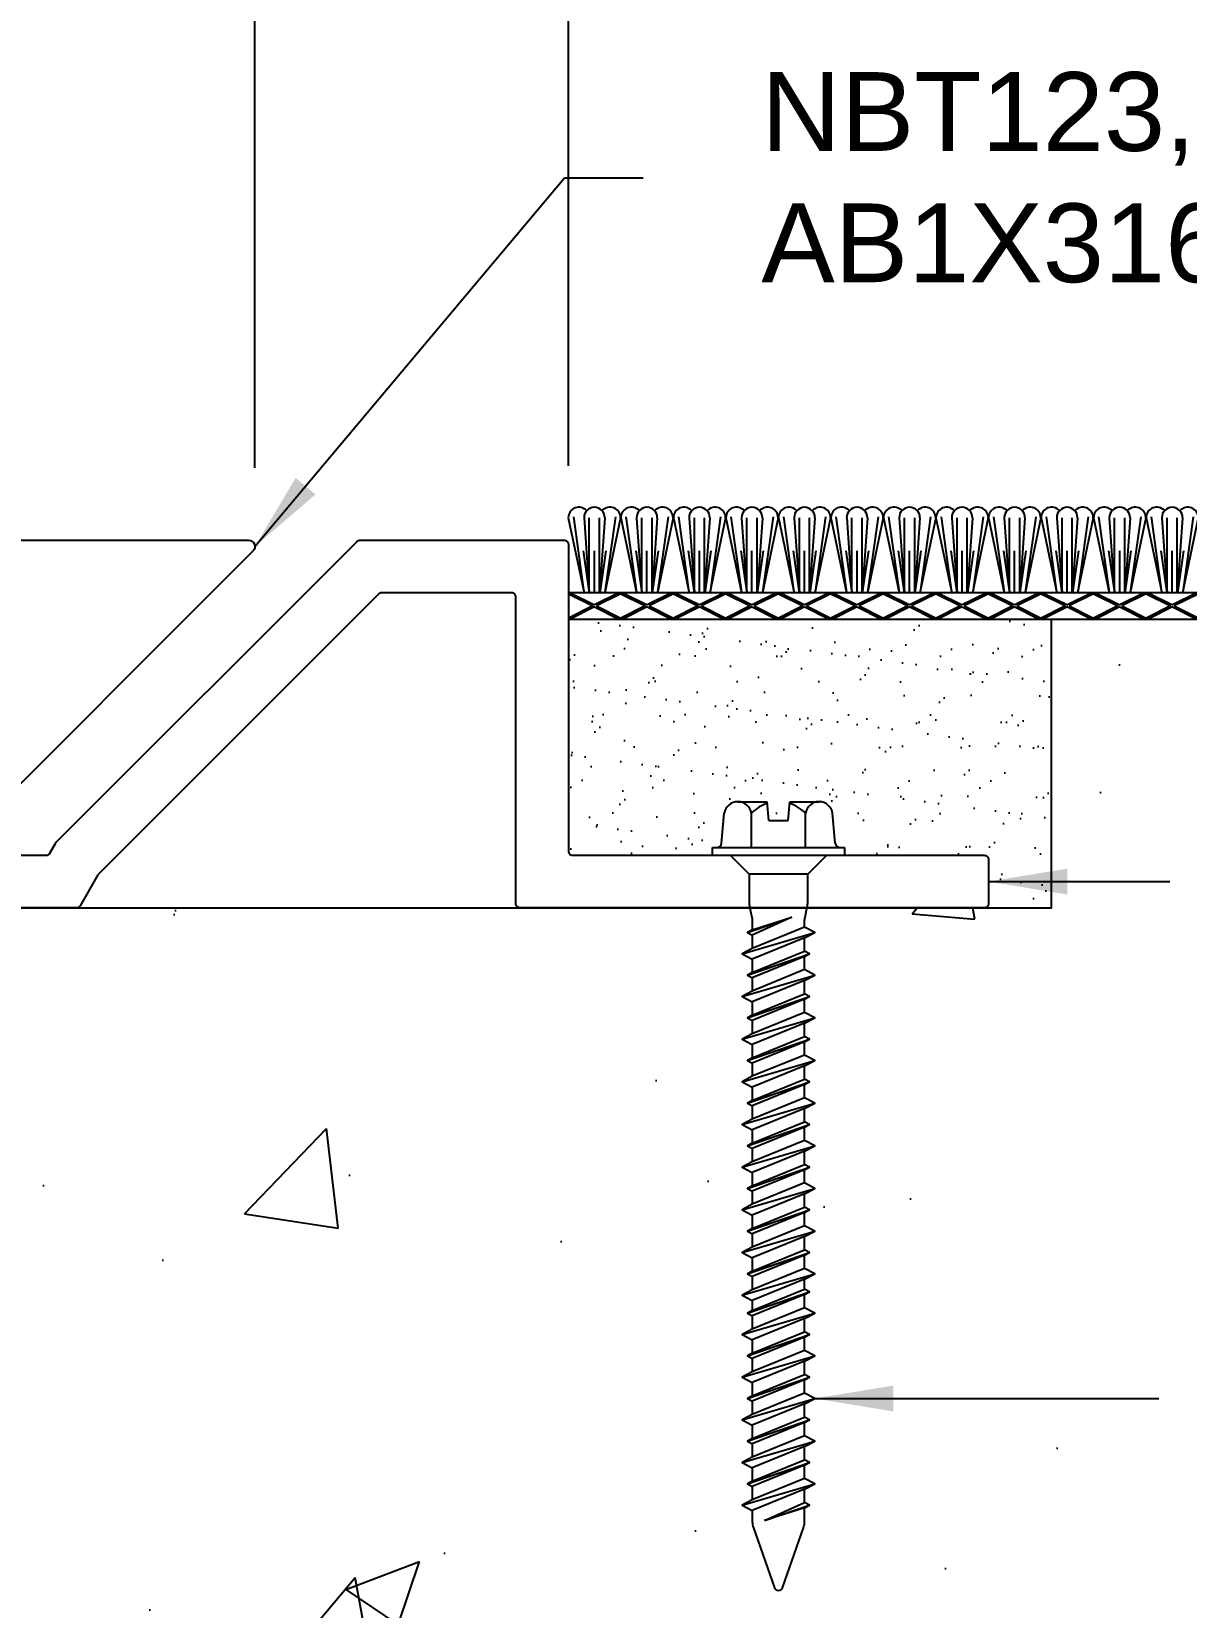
# Model space of a CAD drawing. Header units: inches. Extents: x -1.4 to 50.7, y -1.4 to 10.9.
# Drawn here: x 20.176 to 22.925, y 1.952 to 5.703 of the extents above; entities that cross this region are included whole.
import ezdxf

# ---------------------------------------------------------------- set-up
doc = ezdxf.new("R2010")
doc.units = ezdxf.units.IN
doc.header["$MEASUREMENT"] = 0
for name, color, linetype in [('Anchors', 4, 'Continuous'), ('Conditions', 1, 'Continuous'), ('Dimensions', 3, 'Continuous'), ('Metals', 7, 'Continuous'), ('Text', 2, 'Continuous')]:
    doc.layers.add(name, color=color, linetype=linetype)
doc.styles.add('ARIAL', font='arial.ttf')
doc.dimstyles.new('Arial', dxfattribs={"dimscale": 1.5, "dimtxt": 0.125, "dimasz": 0.125, "dimexe": 0.125, "dimexo": 0.125, "dimgap": 0.125, "dimtad": 0, "dimtih": 1, "dimtoh": 1, "dimdec": 4, "dimzin": 0, "dimdsep": 46, "dimlunit": 4, "dimtxsty": 'ARIAL', "dimcen": 0.125, "dimadec": 0, "dimazin": 0, "dimtfac": 1, "dimtdec": 4, "dimtofl": 0, "dimtmove": 0, "dimatfit": 3, "dimfxl": 0, "dimfrac": 2, "dimtolj": 1, "dimtzin": 0, "dimarcsym": 0})

# ---------------------------------------------------------------- blocks, each defined once
blk = doc.blocks.new('*D14')
at = {"layer": 'Defpoints', "color": 0}
for p in [(21.4536, 8.95), (2.2542, 4.4823), (21.4536, 4.4823)]:
    blk.add_point(p, dxfattribs=at)
at = {"layer": 'Dimensions', "color": 0, "lineweight": -2}
for p, q in [((2.2542, 4.6698), (2.2542, 9.1375)), ((21.4536, 4.6698), (21.4536, 9.1375)), ((2.4417, 8.95), (11.2416, 8.95)), ((21.2661, 8.95), (12.68, 8.95))]:
    blk.add_line(p, q, dxfattribs=at)
at = {"layer": 'Dimensions', "color": 0}
for points in [[(2.4417, 8.9812), (2.4417, 8.9187), (2.2542, 8.95)], [(21.2661, 8.9812), (21.2661, 8.9187), (21.4536, 8.95)]]:
    blk.add_solid(points, dxfattribs=at)
at = {"layer": 'Dimensions', "color": 0, "insert": (11.9608, 8.95), "char_height": 0.1875, "attachment_point": 5, "style": 'ARIAL'}
blk.add_mtext('\\A1;1\'-7 3/16"\\P [488mm]', dxfattribs=at)
blk = doc.blocks.new('TH316134')
for p, q in [((-0.0967, 0.1275), (-0.0272, 0.1275)), ((-0.0232, 0.0825), (-0.0272, 0.1275)), ((0.0233, 0.0825), (0.0272, 0.1275)), ((0.0272, 0.1275), (0.0967, 0.1275)), ((-0.1352, 0.029), (-0.129, 0.1001)), ((-0.0645, 0.0188), (-0.0645, 0.1001)), ((-0.0232, 0.0825), (0.0233, 0.0825)), ((0.0645, 0.0188), (0.0645, 0.1001)), ((0.1352, 0.029), (0.129, 0.1001)), ((-0.1568, 0.0188), (0.1568, 0.0188)), ((-0.1568, 0), (-0.1568, 0.0188)), ((-0.1568, 0), (0.1568, 0)), ((-0.1148, 0), (-0.0697, -0.045)), ((0.1148, 0), (0.0698, -0.045)), ((0.1568, 0.0188), (0.1568, 0)), ((-0.0737, -0.1836), (0.0321, -0.1471)), ((0.0321, -0.1471), (-0.0623, -0.1898)), ((-0.0623, -0.1774), (0.0321, -0.1471)), ((-0.0862, -0.2344), (0.0863, -0.1836)), ((0.0623, -0.1707), (-0.0623, -0.2215)), ((0.0623, -0.1965), (-0.0623, -0.2473)), ((-0.0737, -0.2852), (0.0737, -0.2344)), ((-0.0623, -0.279), (0.0623, -0.2282)), ((0.0623, -0.2405), (-0.0623, -0.2913)), ((-0.0862, -0.3359), (0.0863, -0.2852)), ((0.0623, -0.2722), (-0.0623, -0.323)), ((0.0623, -0.2981), (-0.0623, -0.3489)), ((-0.0737, -0.3867), (0.0737, -0.3359)), ((-0.0623, -0.3806), (0.0623, -0.3298)), ((0.0623, -0.3421), (-0.0623, -0.3929)), ((0.0623, -0.3738), (-0.0623, -0.4246)), ((-0.0862, -0.4375), (0.0863, -0.3867)), ((0.0623, -0.3996), (-0.0623, -0.4504)), ((-0.0737, -0.4883), (0.0737, -0.4375)), ((-0.0623, -0.4821), (0.0623, -0.4313)), ((0.0623, -0.4437), (-0.0623, -0.4944)), ((0.0623, -0.4754), (-0.0623, -0.5261)), ((-0.0862, -0.5391), (0.0863, -0.4883)), ((0.0623, -0.5012), (-0.0623, -0.552)), ((-0.0737, -0.5898), (0.0737, -0.5391)), ((-0.0623, -0.5837), (0.0623, -0.5329)), ((0.0623, -0.5452), (-0.0623, -0.596)), ((-0.0862, -0.6406), (0.0863, -0.5898)), ((0.0623, -0.5769), (-0.0623, -0.6277)), ((0.0623, -0.6028), (-0.0623, -0.6535)), ((-0.0623, -0.6852), (0.0623, -0.6345)), ((-0.0737, -0.6914), (0.0737, -0.6406)), ((0.0623, -0.6468), (-0.0623, -0.6976)), ((-0.0862, -0.7422), (0.0863, -0.6914)), ((0.0623, -0.6785), (-0.0623, -0.7293)), ((0.0623, -0.7043), (-0.0623, -0.7551)), ((-0.0737, -0.793), (0.0737, -0.7422)), ((-0.0623, -0.7868), (0.0623, -0.736)), ((0.0623, -0.7484), (-0.0623, -0.7991)), ((0.0623, -0.78), (-0.0623, -0.8308)), ((-0.0862, -0.8437), (0.0863, -0.793)), ((0.0623, -0.8059), (-0.0623, -0.8567)), ((-0.0737, -0.8945), (0.0737, -0.8437)), ((-0.0623, -0.8884), (0.0623, -0.8376)), ((0.0623, -0.8499), (-0.0623, -0.9007)), ((-0.0862, -0.9453), (0.0863, -0.8945)), ((0.0623, -0.8816), (-0.0623, -0.9324)), ((0.0623, -0.9075), (-0.0623, -0.9582)), ((-0.0737, -0.9961), (0.0737, -0.9453)), ((-0.0623, -0.9899), (0.0623, -0.9391)), ((0.0623, -0.9515), (-0.0623, -1.0023)), ((-0.0862, -1.0469), (0.0863, -0.9961)), ((0.0623, -0.9832), (-0.0623, -1.034)), ((0.0623, -1.009), (-0.0623, -1.0598)), ((-0.0737, -1.0898), (0.0737, -1.0391)), ((-0.0623, -1.0837), (0.0623, -1.0329)), ((0.0623, -1.0452), (-0.0623, -1.096)), ((0.0623, -1.0769), (-0.0623, -1.1277)), ((-0.0862, -1.1406), (0.0863, -1.0898)), ((0.0623, -1.1028), (-0.0623, -1.1535)), ((-0.0737, -1.1914), (0.0737, -1.1406)), ((-0.0623, -1.1852), (0.0623, -1.1345)), ((0.0623, -1.1468), (-0.0623, -1.1976)), ((-0.0862, -1.2422), (0.0863, -1.1914)), ((0.0623, -1.1785), (-0.0623, -1.2293)), ((0.0623, -1.2043), (-0.0623, -1.2551)), ((-0.0623, -1.2868), (0.0623, -1.236)), ((-0.0737, -1.293), (0.0737, -1.2422)), ((0.0623, -1.2484), (-0.0623, -1.2991)), ((-0.0862, -1.3437), (0.0863, -1.293)), ((0.0623, -1.28), (-0.0623, -1.3308)), ((0.0623, -1.3059), (-0.0623, -1.3567)), ((-0.0737, -1.3945), (0.0737, -1.3437)), ((-0.0623, -1.3884), (0.0623, -1.3376)), ((0.0623, -1.3499), (-0.0623, -1.4007)), ((0.0623, -1.3816), (-0.0623, -1.4324)), ((-0.0862, -1.4453), (0.0863, -1.3945)), ((0.0623, -1.4075), (-0.0623, -1.4582)), ((-0.0737, -1.4961), (0.0737, -1.4453)), ((-0.0623, -1.4899), (0.0623, -1.4391)), ((0.0623, -1.4515), (-0.0623, -1.5023)), ((-0.0862, -1.5469), (0.0863, -1.4961)), ((0.0623, -1.4832), (-0.0623, -1.534)), ((0.0623, -1.509), (-0.0623, -1.5598)), ((-0.0335, -1.5838), (0.0623, -1.5407)), ((-0.0335, -1.5838), (0.0737, -1.5469)), ((0.0623, -1.553), (-0.0335, -1.5838))]:
    blk.add_line(p, q)
blk.add_lwpolyline([(0.0698, -0.045), (-0.0697, -0.045), (-0.0697, -0.1121, 0.052126), (-0.0687, -0.1217), (-0.0633, -0.1477, -0.052126), (-0.0623, -0.1573), (-0.0623, -0.1774), (-0.0737, -0.1836), (-0.0623, -0.1898), (-0.0623, -0.2215), (-0.0862, -0.2344), (-0.0623, -0.2473), (-0.0623, -0.279), (-0.0737, -0.2852), (-0.0623, -0.2913), (-0.0623, -0.323), (-0.0862, -0.3359), (-0.0623, -0.3489), (-0.0623, -0.3806), (-0.0737, -0.3867), (-0.0623, -0.3929), (-0.0623, -0.4246), (-0.0862, -0.4375), (-0.0623, -0.4504), (-0.0623, -0.4821), (-0.0737, -0.4883), (-0.0623, -0.4944), (-0.0623, -0.5261), (-0.0862, -0.5391), (-0.0623, -0.552), (-0.0623, -0.5837), (-0.0737, -0.5898), (-0.0623, -0.596), (-0.0623, -0.6277), (-0.0862, -0.6406), (-0.0623, -0.6535), (-0.0623, -0.6852), (-0.0737, -0.6914), (-0.0623, -0.6976), (-0.0623, -0.7293), (-0.0862, -0.7422), (-0.0623, -0.7551), (-0.0623, -0.7868), (-0.0737, -0.793), (-0.0623, -0.7991), (-0.0623, -0.8308), (-0.0862, -0.8437), (-0.0623, -0.8567), (-0.0623, -0.8884), (-0.0737, -0.8945), (-0.0623, -0.9007), (-0.0623, -0.9324), (-0.0862, -0.9453), (-0.0623, -0.9582), (-0.0623, -0.9899), (-0.0737, -0.9961), (-0.0623, -1.0023), (-0.0623, -1.034), (-0.0862, -1.0469), (-0.0623, -1.0598), (-0.0623, -1.0837), (-0.0737, -1.0898), (-0.0623, -1.096), (-0.0623, -1.1277), (-0.0862, -1.1406), (-0.0623, -1.1535), (-0.0623, -1.1852), (-0.0737, -1.1914), (-0.0623, -1.1976), (-0.0623, -1.2293), (-0.0862, -1.2422), (-0.0623, -1.2551), (-0.0623, -1.2868), (-0.0737, -1.293), (-0.0623, -1.2991), (-0.0623, -1.3308), (-0.0862, -1.3437), (-0.0623, -1.3567), (-0.0623, -1.3884), (-0.0737, -1.3945), (-0.0623, -1.4007), (-0.0623, -1.4324), (-0.0862, -1.4453), (-0.0623, -1.4582), (-0.0623, -1.4899), (-0.0737, -1.4961), (-0.0623, -1.5023), (-0.0623, -1.534), (-0.0862, -1.5469), (-0.0623, -1.5598), (-0.0623, -1.5857, 0.084437), (-0.0596, -1.601), (-0.0096, -1.7438, 0.648167), (0.0096, -1.7438), (0.0596, -1.601, 0.084437), (0.0623, -1.5857), (0.0623, -1.553), (0.0737, -1.5469), (0.0623, -1.5407), (0.0623, -1.509), (0.0863, -1.4961), (0.0623, -1.4832), (0.0623, -1.4515), (0.0737, -1.4453), (0.0623, -1.4391), (0.0623, -1.4075), (0.0863, -1.3945), (0.0623, -1.3816), (0.0623, -1.3499), (0.0737, -1.3437), (0.0623, -1.3376), (0.0623, -1.3059), (0.0863, -1.293), (0.0623, -1.28), (0.0623, -1.2484), (0.0737, -1.2422), (0.0623, -1.236), (0.0623, -1.2043), (0.0863, -1.1914), (0.0623, -1.1785), (0.0623, -1.1468), (0.0737, -1.1406), (0.0623, -1.1345), (0.0623, -1.1028), (0.0863, -1.0898), (0.0623, -1.0769), (0.0623, -1.0452), (0.0737, -1.0391), (0.0623, -1.0329), (0.0623, -1.009), (0.0863, -0.9961), (0.0623, -0.9832), (0.0623, -0.9515), (0.0737, -0.9453), (0.0623, -0.9391), (0.0623, -0.9075), (0.0863, -0.8945), (0.0623, -0.8816), (0.0623, -0.8499), (0.0737, -0.8437), (0.0623, -0.8376), (0.0623, -0.8059), (0.0863, -0.793), (0.0623, -0.78), (0.0623, -0.7484), (0.0737, -0.7422), (0.0623, -0.736), (0.0623, -0.7043), (0.0863, -0.6914), (0.0623, -0.6785), (0.0623, -0.6468), (0.0737, -0.6406), (0.0623, -0.6345), (0.0623, -0.6028), (0.0863, -0.5898), (0.0623, -0.5769), (0.0623, -0.5452), (0.0737, -0.5391), (0.0623, -0.5329), (0.0623, -0.5012), (0.0863, -0.4883), (0.0623, -0.4754), (0.0623, -0.4437), (0.0737, -0.4375), (0.0623, -0.4313), (0.0623, -0.3996), (0.0863, -0.3867), (0.0623, -0.3738), (0.0623, -0.3421), (0.0737, -0.3359), (0.0623, -0.3298), (0.0623, -0.2981), (0.0863, -0.2852), (0.0623, -0.2722), (0.0623, -0.2405), (0.0737, -0.2344), (0.0623, -0.2282), (0.0623, -0.1965), (0.0863, -0.1836), (0.0623, -0.1707), (0.0623, -0.1573, -0.052126), (0.0633, -0.1477), (0.0687, -0.1217, 0.052126), (0.0698, -0.1121)], format="xyb", close=True)
for centre, radius, start, end in [((-0.0967, 0.0948), 0.0327, 9.285, 170.715), ((0, 0.0379), 0.0896, 107.4215, 136.0407), ((0, 0.0379), 0.0896, 43.9593, 72.5785), ((0.0967, 0.0948), 0.0327, 9.285, 170.715), ((-0.1464, 0.03), 0.0112, 270, 355), ((0.1464, 0.03), 0.0112, 185, 270)]:
    blk.add_arc(centre, radius, start, end)
blk = doc.blocks.new('NB703')
at = {"linetype": 'Continuous', "flags": 128}
blk.add_lwpolyline([(2.77, 0.125), (1.6801, 0.125, -0.267949), (1.6714, 0.13), (1.6569, 0.1551, 0.065543), (1.6553, 0.1572), (0.9404, 0.8721, 0.198912), (0.9334, 0.875), (0.4475, 0.875, 0.414214), (0.4375, 0.865), (0.4375, 0.135, -0.414214), (0.4275, 0.125), (-0.5525, 0.125, 0.414214), (-0.5625, 0.115), (-0.5625, 0.01, 0.414214), (-0.5525, 0), (0.5525, 0, 0.414214), (0.5625, 0.01), (0.5625, 0.74, -0.414214), (0.5725, 0.75), (0.8816, 0.75, -0.198912), (0.8887, 0.7471), (1.5553, 0.0804, -0.065543), (1.5569, 0.0784), (1.5992, 0.005, 0.267949), (1.6079, 0), (2.6859, 0, 0.198912)], format="xyb", dxfattribs=at)
blk = doc.blocks.new('*D18')
at = {"layer": 'Defpoints', "color": 0}
for p in [(3.0001, 8.0384), (3.0001, 4.4773), (20.7077, 4.4773)]:
    blk.add_point(p, dxfattribs=at)
at = {"layer": 'Dimensions', "color": 0, "lineweight": -2}
for p, q in [((3.0001, 4.6648), (3.0001, 8.2259)), ((20.7077, 4.6648), (20.7077, 8.2259)), ((3.1876, 8.0384), (11.1217, 8.0384)), ((20.5202, 8.0384), (12.7057, 8.0384))]:
    blk.add_line(p, q, dxfattribs=at)
at = {"layer": 'Dimensions', "color": 0}
for points in [[(3.1876, 8.0697), (3.1876, 8.0072), (3.0001, 8.0384)], [(20.5202, 8.0697), (20.5202, 8.0072), (20.7077, 8.0384)]]:
    blk.add_solid(points, dxfattribs=at)
at = {"layer": 'Dimensions', "color": 0, "insert": (11.9137, 8.0384), "char_height": 0.1875, "attachment_point": 5, "style": 'ARIAL'}
blk.add_mtext('\\A1;1\'-5 11/16"\\P [450mm]', dxfattribs=at)
blk = doc.blocks.new('NBT123')
blk.add_lwpolyline([(-0.985, 0.61, 0.414214), (-1, 0.625), (-1.8238, 0.625, 0.668179), (-1.8344, 0.5994), (-1.1144, -0.1206, 0.198912), (-1.1038, -0.125), (0, -0.125, 0.414214), (0.015, -0.11), (0.015, -0.015, 0.414214), (0, 0), (-0.97, 0, -0.414214), (-0.985, 0.015)], format="xyb", close=True)
blk = doc.blocks.new('*U30')
for p, q in [((3, 0.0625), (0, 0.0625)), ((0, 0.0625), (0, 0)), ((0, 0.0603), (0.058, 0.0312)), ((0.0045, 0.0625), (0.0625, 0.0335)), ((0.1205, 0.0625), (0.0625, 0.0335)), ((0.125, 0.0603), (0.067, 0.0312)), ((0.125, 0.0603), (0.183, 0.0312)), ((0.1295, 0.0625), (0.1875, 0.0335)), ((0.2455, 0.0625), (0.1875, 0.0335)), ((0.25, 0.0603), (0.192, 0.0312)), ((0.25, 0.0603), (0.308, 0.0312)), ((0.2545, 0.0625), (0.3125, 0.0335)), ((0.3705, 0.0625), (0.3125, 0.0335)), ((0.375, 0.0603), (0.317, 0.0312)), ((0.375, 0.0603), (0.433, 0.0312)), ((0.3795, 0.0625), (0.4375, 0.0335)), ((0.4955, 0.0625), (0.4375, 0.0335)), ((0.5, 0.0603), (0.442, 0.0312)), ((0.5, 0.0603), (0.558, 0.0312)), ((0.5045, 0.0625), (0.5625, 0.0335)), ((0.6205, 0.0625), (0.5625, 0.0335)), ((0.625, 0.0603), (0.567, 0.0312)), ((0.625, 0.0603), (0.683, 0.0312)), ((0.6295, 0.0625), (0.6875, 0.0335)), ((0.7455, 0.0625), (0.6875, 0.0335)), ((0.75, 0.0603), (0.692, 0.0312)), ((0.75, 0.0603), (0.808, 0.0312)), ((0.7545, 0.0625), (0.8125, 0.0335)), ((0.8705, 0.0625), (0.8125, 0.0335)), ((0.875, 0.0603), (0.817, 0.0312)), ((0.875, 0.0603), (0.933, 0.0312)), ((0.8795, 0.0625), (0.9375, 0.0335)), ((0.9955, 0.0625), (0.9375, 0.0335)), ((1, 0.0603), (0.942, 0.0312)), ((1, 0.0603), (1.058, 0.0312)), ((1.0045, 0.0625), (1.0625, 0.0335)), ((1.1205, 0.0625), (1.0625, 0.0335)), ((1.125, 0.0603), (1.067, 0.0312)), ((1.125, 0.0603), (1.183, 0.0312)), ((1.1295, 0.0625), (1.1875, 0.0335)), ((1.2455, 0.0625), (1.1875, 0.0335)), ((1.25, 0.0603), (1.192, 0.0312)), ((1.25, 0.0603), (1.308, 0.0312)), ((1.2545, 0.0625), (1.3125, 0.0335)), ((1.3705, 0.0625), (1.3125, 0.0335)), ((1.375, 0.0603), (1.317, 0.0312)), ((1.375, 0.0603), (1.433, 0.0312)), ((1.3795, 0.0625), (1.4375, 0.0335)), ((1.4955, 0.0625), (1.4375, 0.0335)), ((1.5, 0.0603), (1.442, 0.0312)), ((0.058, 0.0312), (0, 0.0022)), ((0, 0), (3, 0)), ((0.0625, 0.029), (0.0045, 0)), ((0.0625, 0.029), (0.1205, 0)), ((0.067, 0.0312), (0.125, 0.0022)), ((0.183, 0.0312), (0.125, 0.0022)), ((0.1875, 0.029), (0.1295, 0)), ((0.1875, 0.029), (0.2455, 0)), ((0.192, 0.0312), (0.25, 0.0022)), ((0.308, 0.0312), (0.25, 0.0022)), ((0.3125, 0.029), (0.2545, 0)), ((0.3125, 0.029), (0.3705, 0)), ((0.317, 0.0312), (0.375, 0.0022)), ((0.433, 0.0312), (0.375, 0.0022)), ((0.4375, 0.029), (0.3795, 0)), ((0.4375, 0.029), (0.4955, 0)), ((0.442, 0.0312), (0.5, 0.0022)), ((0.558, 0.0312), (0.5, 0.0022)), ((0.5625, 0.029), (0.5045, 0)), ((0.5625, 0.029), (0.6205, 0)), ((0.567, 0.0312), (0.625, 0.0022)), ((0.683, 0.0312), (0.625, 0.0022)), ((0.6875, 0.029), (0.6295, 0)), ((0.6875, 0.029), (0.7455, 0)), ((0.692, 0.0312), (0.75, 0.0022)), ((0.808, 0.0312), (0.75, 0.0022)), ((0.8125, 0.029), (0.7545, 0)), ((0.8125, 0.029), (0.8705, 0)), ((0.817, 0.0312), (0.875, 0.0022)), ((0.933, 0.0312), (0.875, 0.0022)), ((0.9375, 0.029), (0.8795, 0)), ((0.9375, 0.029), (0.9955, 0)), ((0.942, 0.0312), (1, 0.0022)), ((1.058, 0.0312), (1, 0.0022)), ((1.0625, 0.029), (1.0045, 0)), ((1.0625, 0.029), (1.1205, 0)), ((1.067, 0.0312), (1.125, 0.0022)), ((1.183, 0.0312), (1.125, 0.0022)), ((1.1875, 0.029), (1.1295, 0)), ((1.1875, 0.029), (1.2455, 0)), ((1.192, 0.0312), (1.25, 0.0022)), ((1.308, 0.0312), (1.25, 0.0022)), ((1.3125, 0.029), (1.2545, 0)), ((1.3125, 0.029), (1.3705, 0)), ((1.317, 0.0312), (1.375, 0.0022)), ((1.433, 0.0312), (1.375, 0.0022)), ((1.4375, 0.029), (1.3795, 0)), ((1.4375, 0.029), (1.4955, 0)), ((1.442, 0.0312), (1.5, 0.0022))]:
    blk.add_line(p, q)
for points in [[(-0.0001, 0.2412), (0.0373, 0.0625)], [(0.0119, 0.243), (0.0369, 0.0642)], [(0.0374, 0.2412), (0.0499, 0.0625)], [(0.0499, 0.0625), (0.0499, 0.2412)], [(0.0742, 0.0625), (0.0742, 0.2412)], [(0.0867, 0.2412), (0.0742, 0.0625)], [(0.1242, 0.2412), (0.0868, 0.0625)], [(0.1122, 0.243), (0.0872, 0.0642)], [(0.1249, 0.2412), (0.1623, 0.0625)], [(0.1369, 0.243), (0.1619, 0.0642)], [(0.1624, 0.2412), (0.1749, 0.0625)], [(0.1749, 0.0625), (0.1749, 0.2412)], [(0.1992, 0.0625), (0.1992, 0.2412)], [(0.2117, 0.2412), (0.1992, 0.0625)], [(0.2492, 0.2412), (0.2118, 0.0625)], [(0.2372, 0.243), (0.2122, 0.0642)], [(0.2499, 0.2412), (0.2873, 0.0625)], [(0.2619, 0.243), (0.2869, 0.0642)], [(0.2874, 0.2412), (0.2999, 0.0625)], [(0.2999, 0.0625), (0.2999, 0.2412)], [(0.3242, 0.0625), (0.3242, 0.2412)], [(0.3367, 0.2412), (0.3242, 0.0625)], [(0.3742, 0.2412), (0.3368, 0.0625)], [(0.3622, 0.243), (0.3372, 0.0642)], [(0.3749, 0.2412), (0.4123, 0.0625)], [(0.3869, 0.243), (0.4119, 0.0642)], [(0.4124, 0.2412), (0.4249, 0.0625)], [(0.4249, 0.0625), (0.4249, 0.2412)], [(0.4492, 0.0625), (0.4492, 0.2412)], [(0.4617, 0.2412), (0.4492, 0.0625)], [(0.4992, 0.2412), (0.4618, 0.0625)], [(0.4872, 0.243), (0.4622, 0.0642)], [(0.4999, 0.2412), (0.5373, 0.0625)], [(0.5119, 0.243), (0.5369, 0.0642)], [(0.5374, 0.2412), (0.5499, 0.0625)], [(0.5499, 0.0625), (0.5499, 0.2412)], [(0.5742, 0.0625), (0.5742, 0.2412)], [(0.5867, 0.2412), (0.5742, 0.0625)], [(0.6242, 0.2412), (0.5868, 0.0625)], [(0.6122, 0.243), (0.5872, 0.0642)], [(0.6249, 0.2412), (0.6623, 0.0625)], [(0.6369, 0.243), (0.6619, 0.0642)], [(0.6624, 0.2412), (0.6749, 0.0625)], [(0.6749, 0.0625), (0.6749, 0.2412)], [(0.6992, 0.0625), (0.6992, 0.2412)], [(0.7117, 0.2412), (0.6992, 0.0625)], [(0.7492, 0.2412), (0.7118, 0.0625)], [(0.7372, 0.243), (0.7122, 0.0642)], [(0.7499, 0.2412), (0.7873, 0.0625)], [(0.7619, 0.243), (0.7869, 0.0642)], [(0.7874, 0.2412), (0.7999, 0.0625)], [(0.7999, 0.0625), (0.7999, 0.2412)], [(0.8242, 0.0625), (0.8242, 0.2412)], [(0.8367, 0.2412), (0.8242, 0.0625)], [(0.8742, 0.2412), (0.8368, 0.0625)], [(0.8622, 0.243), (0.8372, 0.0642)], [(0.8749, 0.2412), (0.9123, 0.0625)], [(0.8869, 0.243), (0.9119, 0.0642)], [(0.9124, 0.2412), (0.9249, 0.0625)], [(0.9249, 0.0625), (0.9249, 0.2412)], [(0.9492, 0.0625), (0.9492, 0.2412)], [(0.9617, 0.2412), (0.9492, 0.0625)], [(0.9992, 0.2412), (0.9618, 0.0625)], [(0.9872, 0.243), (0.9622, 0.0642)], [(0.9999, 0.2412), (1.0373, 0.0625)], [(1.0119, 0.243), (1.0369, 0.0642)], [(1.0374, 0.2412), (1.0499, 0.0625)], [(1.0499, 0.0625), (1.0499, 0.2412)], [(1.0742, 0.0625), (1.0742, 0.2412)], [(1.0867, 0.2412), (1.0742, 0.0625)], [(1.1242, 0.2412), (1.0868, 0.0625)], [(1.1122, 0.243), (1.0872, 0.0642)], [(1.1249, 0.2412), (1.1623, 0.0625)], [(1.1369, 0.243), (1.1619, 0.0642)], [(1.1624, 0.2412), (1.1749, 0.0625)], [(1.1749, 0.0625), (1.1749, 0.2412)], [(1.1992, 0.0625), (1.1992, 0.2412)], [(1.2117, 0.2412), (1.1992, 0.0625)], [(1.2492, 0.2412), (1.2118, 0.0625)], [(1.2372, 0.243), (1.2122, 0.0642)], [(1.2499, 0.2412), (1.2873, 0.0625)], [(1.2619, 0.243), (1.2869, 0.0642)], [(1.2874, 0.2412), (1.2999, 0.0625)], [(1.2999, 0.0625), (1.2999, 0.2412)], [(1.3242, 0.0625), (1.3242, 0.2412)], [(1.3367, 0.2412), (1.3242, 0.0625)], [(1.3742, 0.2412), (1.3368, 0.0625)], [(1.3622, 0.243), (1.3372, 0.0642)], [(1.3749, 0.2412), (1.4123, 0.0625)], [(1.3869, 0.243), (1.4119, 0.0642)], [(1.4124, 0.2412), (1.4249, 0.0625)], [(1.4249, 0.0625), (1.4249, 0.2412)], [(1.4492, 0.0625), (1.4492, 0.2412)], [(1.4617, 0.2412), (1.4492, 0.0625)], [(1.4992, 0.2412), (1.4618, 0.0625)], [(1.4872, 0.243), (1.4622, 0.0642)], [(0.0352, 0.1625), (0.0495, 0.0625)], [(0.062, 0.0625), (0.062, 0.1625)], [(0.0889, 0.1625), (0.0746, 0.0625)], [(0.1602, 0.1625), (0.1745, 0.0625)], [(0.187, 0.0625), (0.187, 0.1625)], [(0.2139, 0.1625), (0.1996, 0.0625)], [(0.2852, 0.1625), (0.2995, 0.0625)], [(0.312, 0.0625), (0.312, 0.1625)], [(0.3389, 0.1625), (0.3246, 0.0625)], [(0.4102, 0.1625), (0.4245, 0.0625)], [(0.437, 0.0625), (0.437, 0.1625)], [(0.4639, 0.1625), (0.4496, 0.0625)], [(0.5352, 0.1625), (0.5495, 0.0625)], [(0.562, 0.0625), (0.562, 0.1625)], [(0.5889, 0.1625), (0.5746, 0.0625)], [(0.6602, 0.1625), (0.6745, 0.0625)], [(0.687, 0.0625), (0.687, 0.1625)], [(0.7139, 0.1625), (0.6996, 0.0625)], [(0.7852, 0.1625), (0.7995, 0.0625)], [(0.812, 0.0625), (0.812, 0.1625)], [(0.8389, 0.1625), (0.8246, 0.0625)], [(0.9102, 0.1625), (0.9245, 0.0625)], [(0.937, 0.0625), (0.937, 0.1625)], [(0.9639, 0.1625), (0.9496, 0.0625)], [(1.0352, 0.1625), (1.0495, 0.0625)], [(1.062, 0.0625), (1.062, 0.1625)], [(1.0889, 0.1625), (1.0746, 0.0625)], [(1.1602, 0.1625), (1.1745, 0.0625)], [(1.187, 0.0625), (1.187, 0.1625)], [(1.2139, 0.1625), (1.1996, 0.0625)], [(1.2852, 0.1625), (1.2995, 0.0625)], [(1.312, 0.0625), (1.312, 0.1625)], [(1.3389, 0.1625), (1.3246, 0.0625)], [(1.4102, 0.1625), (1.4245, 0.0625)], [(1.437, 0.0625), (1.437, 0.1625)], [(1.4639, 0.1625), (1.4496, 0.0625)]]:
    blk.add_lwpolyline(points)
for centre, radius, start, end in [((0.0249, 0.2412), 0.025, 41.211, 180), ((0.062, 0.2412), 0.0247, 0, 180), ((0.0992, 0.2412), 0.025, 0, 138.789), ((0.1499, 0.2412), 0.025, 41.211, 180), ((0.187, 0.2412), 0.0247, 0, 180), ((0.2242, 0.2412), 0.025, 0, 138.789), ((0.2749, 0.2412), 0.025, 41.211, 180), ((0.312, 0.2412), 0.0247, 0, 180), ((0.3492, 0.2412), 0.025, 0, 138.789), ((0.3999, 0.2412), 0.025, 41.211, 180), ((0.437, 0.2412), 0.0247, 0, 180), ((0.4742, 0.2412), 0.025, 0, 138.789), ((0.5249, 0.2412), 0.025, 41.211, 180), ((0.562, 0.2412), 0.0247, 0, 180), ((0.5992, 0.2412), 0.025, 0, 138.789), ((0.6499, 0.2412), 0.025, 41.211, 180), ((0.687, 0.2412), 0.0247, 0, 180), ((0.7242, 0.2412), 0.025, 0, 138.789), ((0.7749, 0.2412), 0.025, 41.211, 180), ((0.812, 0.2412), 0.0247, 0, 180), ((0.8492, 0.2412), 0.025, 0, 138.789), ((0.8999, 0.2412), 0.025, 41.211, 180), ((0.937, 0.2412), 0.0247, 0, 180), ((0.9742, 0.2412), 0.025, 0, 138.789), ((1.0249, 0.2412), 0.025, 41.211, 180), ((1.062, 0.2412), 0.0247, 0, 180), ((1.0992, 0.2412), 0.025, 0, 138.789), ((1.1499, 0.2412), 0.025, 41.211, 180), ((1.187, 0.2412), 0.0247, 0, 180), ((1.2242, 0.2412), 0.025, 0, 138.789), ((1.2749, 0.2412), 0.025, 41.211, 180), ((1.312, 0.2412), 0.0247, 0, 180), ((1.3492, 0.2412), 0.025, 0, 138.789), ((1.3999, 0.2412), 0.025, 41.211, 180), ((1.437, 0.2412), 0.0247, 0, 180), ((1.4742, 0.2412), 0.025, 0, 138.789)]:
    blk.add_arc(centre, radius, start, end)

msp = doc.modelspace()

# ---------------------------------------------------------------- hatches: boundary and pattern name
at = {"layer": 'Conditions'}
h = msp.add_hatch(dxfattribs=at)
h.set_pattern_fill('AR-CONC', color=256, scale=0.25, style=0)
edge = h.paths.add_edge_path()
edge.add_line((19.60382, 2.84718), (19.59233, 2.85336))
edge.add_line((19.59233, 2.85336), (19.60382, 2.85954))
edge.add_line((19.60382, 2.85954), (19.60382, 2.8912))
edge.add_line((19.60382, 2.8912), (19.57978, 2.90414))
edge.add_line((19.57978, 2.90414), (19.60382, 2.91709))
edge.add_line((19.60382, 2.91709), (19.60382, 2.94874))
edge.add_line((19.60382, 2.94874), (19.59233, 2.95492))
edge.add_line((19.59233, 2.95492), (19.60382, 2.9611))
edge.add_line((19.60382, 2.9611), (19.60381, 2.99276))
edge.add_line((19.60381, 2.99276), (19.57978, 3.0057))
edge.add_line((19.57978, 3.0057), (19.60381, 3.01865))
edge.add_line((19.60381, 3.01865), (19.60381, 3.05031))
edge.add_line((19.60381, 3.05031), (19.59233, 3.05648))
edge.add_line((19.59233, 3.05648), (19.60381, 3.06266))
edge.add_line((19.60381, 3.06266), (19.60381, 3.09433))
edge.add_line((19.60381, 3.09433), (19.57978, 3.10727))
edge.add_line((19.57978, 3.10727), (19.6038, 3.1202))
edge.add_line((19.6038, 3.1202), (19.6038, 3.15188))
edge.add_line((19.6038, 3.15188), (19.59233, 3.15805))
edge.add_line((19.59233, 3.15805), (19.6038, 3.16422))
edge.add_line((19.6038, 3.16422), (19.6038, 3.1959))
edge.add_line((19.6038, 3.1959), (19.57978, 3.20883))
edge.add_line((19.57978, 3.20883), (19.6038, 3.22176))
edge.add_line((19.6038, 3.22176), (19.60379, 3.25344))
edge.add_line((19.60379, 3.25344), (19.59233, 3.25961))
edge.add_line((19.59233, 3.25961), (19.60379, 3.26578))
edge.add_line((19.60379, 3.26578), (19.60379, 3.29746))
edge.add_line((19.60379, 3.29746), (19.57978, 3.31039))
edge.add_line((19.57978, 3.31039), (19.60379, 3.32332))
edge.add_line((19.60379, 3.32332), (19.60379, 3.35501))
edge.add_line((19.60379, 3.35501), (19.59233, 3.36117))
edge.add_line((19.59233, 3.36117), (19.60378, 3.36734))
edge.add_line((19.60378, 3.36734), (19.60378, 3.39903))
edge.add_line((19.60378, 3.39903), (19.57978, 3.41195))
edge.add_line((19.57978, 3.41195), (19.60378, 3.42488))
edge.add_line((19.60378, 3.42488), (19.60378, 3.45657))
edge.add_line((19.60378, 3.45657), (19.59233, 3.46273))
edge.add_line((19.59233, 3.46273), (19.60378, 3.4689))
edge.add_line((19.60378, 3.4689), (19.60378, 3.48904))
edge.add_arc((19.55792, 3.49674), 0.0465, 350.46281, 379.80794)
edge.add_arc((19.64278, 3.53423), 0.0465, 191.9357, 207.86465, ccw=False)
edge.add_line((19.59728, 3.52462), (19.60377, 3.49389))
edge.add_line((19.60377, 3.49389), (19.60378, 3.4689))
edge.add_line((19.60378, 3.4689), (19.69812, 3.49918))
edge.add_line((19.69812, 3.49918), (19.60378, 3.45657))
edge.add_line((19.60378, 3.45657), (19.60378, 3.42488))
edge.add_line((19.60378, 3.42488), (19.72828, 3.47566))
edge.add_line((19.72828, 3.47566), (19.72828, 3.49389))
edge.add_line((19.72828, 3.49389), (19.73477, 3.52462))
edge.add_arc((19.68928, 3.53423), 0.0465, 348.0643, 360)
edge.add_line((19.73578, 3.53423), (19.73578, 3.60133))
edge.add_line((19.73578, 3.60133), (19.59628, 3.60133))
edge.add_line((19.59628, 3.60133), (19.59628, 3.53423))
edge.add_arc((19.64213, 3.52652), 0.0465, 170.4567, 199.81093)
edge.add_arc((19.55728, 3.48903), 0.0465, 11.9357, 27.86465, ccw=False)
edge.add_line((19.60277, 3.49865), (19.59628, 3.52937))
edge.add_line((19.59628, 3.52937), (19.59628, 3.60133))
edge.add_line((19.59628, 3.60133), (19.58113, 3.61733))
edge.add_line((19.58113, 3.61733), (16.77529, 3.61733))
edge.add_line((16.77529, 3.61733), (16.76015, 3.60133))
edge.add_line((16.76015, 3.60133), (16.76015, 3.52937))
edge.add_line((16.76015, 3.52937), (16.75365, 3.49865))
edge.add_arc((16.79915, 3.48903), 0.0465, 168.0643, 198.3578)
edge.add_line((16.75501, 3.47439), (16.77665, 3.46273))
edge.add_line((16.77665, 3.46273), (16.75265, 3.44981))
edge.add_line((16.75265, 3.44981), (16.75265, 3.41812))
edge.add_line((16.75265, 3.41812), (16.76409, 3.41195))
edge.add_line((16.76409, 3.41195), (16.75265, 3.40579))
edge.add_line((16.75265, 3.40579), (16.75265, 3.3741))
edge.add_line((16.75265, 3.3741), (16.77665, 3.36117))
edge.add_line((16.77665, 3.36117), (16.75265, 3.34825))
edge.add_line((16.75265, 3.34825), (16.75265, 3.31655))
edge.add_line((16.75265, 3.31655), (16.76409, 3.31039))
edge.add_line((16.76409, 3.31039), (16.75265, 3.30423))
edge.add_line((16.75265, 3.30423), (16.75265, 3.27253))
edge.add_line((16.75265, 3.27253), (16.77665, 3.25961))
edge.add_line((16.77665, 3.25961), (16.75265, 3.24669))
edge.add_line((16.75265, 3.24669), (16.75265, 3.21499))
edge.add_line((16.75265, 3.21499), (16.76409, 3.20883))
edge.add_line((16.76409, 3.20883), (16.75265, 3.20267))
edge.add_line((16.75265, 3.20267), (16.75265, 3.17097))
edge.add_line((16.75265, 3.17097), (16.77665, 3.15805))
edge.add_line((16.77665, 3.15805), (16.75265, 3.14512))
edge.add_line((16.75265, 3.14512), (16.75265, 3.11343))
edge.add_line((16.75265, 3.11343), (16.76409, 3.10727))
edge.add_line((16.76409, 3.10727), (16.75265, 3.1011))
edge.add_line((16.75265, 3.1011), (16.75265, 3.06941))
edge.add_line((16.75265, 3.06941), (16.77665, 3.05648))
edge.add_line((16.77665, 3.05648), (16.75265, 3.04356))
edge.add_line((16.75265, 3.04356), (16.75265, 3.01187))
edge.add_line((16.75265, 3.01187), (16.76409, 3.0057))
edge.add_line((16.76409, 3.0057), (16.75265, 2.99954))
edge.add_line((16.75265, 2.99954), (16.75265, 2.96785))
edge.add_line((16.75265, 2.96785), (16.77665, 2.95492))
edge.add_line((16.77665, 2.95492), (16.75265, 2.942))
edge.add_line((16.75265, 2.942), (16.75265, 2.9103))
edge.add_line((16.75265, 2.9103), (16.76409, 2.90414))
edge.add_line((16.76409, 2.90414), (16.75265, 2.89798))
edge.add_line((16.75265, 2.89798), (16.75265, 2.86628))
edge.add_line((16.75265, 2.86628), (16.77665, 2.85336))
edge.add_line((16.77665, 2.85336), (16.75265, 2.84044))
edge.add_line((16.75265, 2.84044), (16.75265, 2.80874))
edge.add_line((16.75265, 2.80874), (16.76409, 2.80258))
edge.add_line((16.76409, 2.80258), (16.75265, 2.79642))
edge.add_line((16.75265, 2.79642), (16.75265, 2.76472))
edge.add_line((16.75265, 2.76472), (16.77665, 2.7518))
edge.add_line((16.77665, 2.7518), (16.75265, 2.73887))
edge.add_line((16.75265, 2.73887), (16.75265, 2.70718))
edge.add_line((16.75265, 2.70718), (16.76409, 2.70102))
edge.add_line((16.76409, 2.70102), (16.75265, 2.69485))
edge.add_line((16.75265, 2.69485), (16.75265, 2.66316))
edge.add_line((16.75265, 2.66316), (16.77665, 2.65023))
edge.add_line((16.77665, 2.65023), (16.75265, 2.63731))
edge.add_line((16.75265, 2.63731), (16.75265, 2.5993))
edge.add_line((16.75265, 2.5993), (16.76409, 2.59314))
edge.add_line((16.76409, 2.59314), (16.75265, 2.58697))
edge.add_line((16.75265, 2.58697), (16.75265, 2.55528))
edge.add_line((16.75265, 2.55528), (16.77665, 2.54235))
edge.add_line((16.77665, 2.54235), (16.75265, 2.52943))
edge.add_line((16.75265, 2.52943), (16.75265, 2.48917))
edge.add_line((16.75265, 2.48917), (16.76409, 2.48301))
edge.add_line((16.76409, 2.48301), (16.75265, 2.47684))
edge.add_line((16.75265, 2.47684), (16.75265, 2.44515))
edge.add_line((16.75265, 2.44515), (16.77665, 2.43223))
edge.add_line((16.77665, 2.43223), (16.75265, 2.4193))
edge.add_line((16.75265, 2.4193), (16.75265, 2.38354))
edge.add_line((16.75265, 2.38354), (16.76409, 2.37738))
edge.add_line((16.76409, 2.37738), (16.75265, 2.37121))
edge.add_line((16.75265, 2.37121), (16.75265, 2.33952))
edge.add_line((16.75265, 2.33952), (16.77665, 2.32659))
edge.add_line((16.77665, 2.32659), (16.75265, 2.31367))
edge.add_line((16.75265, 2.31367), (16.75265, 2.28128))
edge.add_line((16.75265, 2.28128), (16.76409, 2.27511))
edge.add_line((16.76409, 2.27511), (16.75265, 2.26895))
edge.add_line((16.75265, 2.26895), (16.75265, 2.23726))
edge.add_line((16.75265, 2.23726), (16.77665, 2.22433))
edge.add_line((16.77665, 2.22433), (16.75265, 2.21141))
edge.add_line((16.75265, 2.21141), (16.75265, 2.17902))
edge.add_line((16.75265, 2.17902), (16.76409, 2.17285))
edge.add_line((16.76409, 2.17285), (16.75265, 2.16669))
edge.add_line((16.75265, 2.16669), (16.75265, 2.135))
edge.add_line((16.75265, 2.135), (16.77665, 2.12207))
edge.add_line((16.77665, 2.12207), (16.75265, 2.10915))
edge.add_line((16.75265, 2.10915), (16.75265, 2.07745))
edge.add_line((16.75265, 2.07745), (16.76409, 2.07129))
edge.add_line((16.76409, 2.07129), (16.75265, 2.06513))
edge.add_line((16.75265, 2.06513), (16.75265, 2.0537))
edge.add_line((16.75265, 2.0537), (16.70062, 1.90519))
edge.add_arc((16.6904, 1.90783), 0.01056, 204.10008, 345.48858, ccw=False)
edge.add_line((16.68076, 1.90352), (16.62613, 2.05945))
edge.add_line((16.62613, 2.05945), (16.60415, 2.07129))
edge.add_line((16.60415, 2.07129), (16.62826, 2.08427))
edge.add_line((16.62826, 2.08427), (16.62825, 2.11586))
edge.add_line((16.62825, 2.11586), (16.6167, 2.12207))
edge.add_line((16.6167, 2.12207), (16.62825, 2.12829))
edge.add_line((16.62825, 2.12829), (16.62825, 2.16058))
edge.add_line((16.62825, 2.16058), (16.60415, 2.17355))
edge.add_line((16.60415, 2.17355), (16.62825, 2.18653))
edge.add_line((16.62825, 2.18653), (16.62825, 2.21812))
edge.add_line((16.62825, 2.21812), (16.6167, 2.22433))
edge.add_line((16.6167, 2.22433), (16.62824, 2.23054))
edge.add_line((16.62824, 2.23054), (16.62824, 2.26284))
edge.add_line((16.62824, 2.26284), (16.60415, 2.27581))
edge.add_line((16.60415, 2.27581), (16.62824, 2.28879))
edge.add_line((16.62824, 2.28879), (16.62824, 2.32039))
edge.add_line((16.62824, 2.32039), (16.6167, 2.32659))
edge.add_line((16.6167, 2.32659), (16.62824, 2.3328))
edge.add_line((16.62824, 2.3328), (16.62823, 2.36848))
edge.add_line((16.62823, 2.36848), (16.60415, 2.38145))
edge.add_line((16.60415, 2.38145), (16.62823, 2.39441))
edge.add_line((16.62823, 2.39441), (16.62823, 2.42603))
edge.add_line((16.62823, 2.42603), (16.6167, 2.43223))
edge.add_line((16.6167, 2.43223), (16.62823, 2.43843))
edge.add_line((16.62823, 2.43843), (16.62823, 2.47861))
edge.add_line((16.62823, 2.47861), (16.60415, 2.49157))
edge.add_line((16.60415, 2.49157), (16.62822, 2.50454))
edge.add_line((16.62822, 2.50454), (16.62822, 2.53616))
edge.add_line((16.62822, 2.53616), (16.6167, 2.54235))
edge.add_line((16.6167, 2.54235), (16.62822, 2.54855))
edge.add_line((16.62822, 2.54855), (16.62822, 2.5865))
edge.add_line((16.62822, 2.5865), (16.60415, 2.59945))
edge.add_line((16.60415, 2.59945), (16.62822, 2.61241))
edge.add_line((16.62822, 2.61241), (16.62821, 2.64404))
edge.add_line((16.62821, 2.64404), (16.6167, 2.65023))
edge.add_line((16.6167, 2.65023), (16.62821, 2.65643))
edge.add_line((16.62821, 2.65643), (16.62821, 2.68806))
edge.add_line((16.62821, 2.68806), (16.60415, 2.70102))
edge.add_line((16.60415, 2.70102), (16.62821, 2.71397))
edge.add_line((16.62821, 2.71397), (16.62821, 2.74561))
edge.add_line((16.62821, 2.74561), (16.6167, 2.7518))
edge.add_line((16.6167, 2.7518), (16.6282, 2.75799))
edge.add_line((16.6282, 2.75799), (16.6282, 2.78963))
edge.add_line((16.6282, 2.78963), (16.60415, 2.80258))
edge.add_line((16.60415, 2.80258), (16.6282, 2.81553))
edge.add_line((16.6282, 2.81553), (16.6282, 2.84718))
edge.add_line((16.6282, 2.84718), (16.6167, 2.85336))
edge.add_line((16.6167, 2.85336), (16.6282, 2.85954))
edge.add_line((16.6282, 2.85954), (16.62819, 2.8912))
edge.add_line((16.62819, 2.8912), (16.60415, 2.90414))
edge.add_line((16.60415, 2.90414), (16.62819, 2.91709))
edge.add_line((16.62819, 2.91709), (16.62819, 2.94874))
edge.add_line((16.62819, 2.94874), (16.6167, 2.95492))
edge.add_line((16.6167, 2.95492), (16.62819, 2.9611))
edge.add_line((16.62819, 2.9611), (16.62819, 2.99276))
edge.add_line((16.62819, 2.99276), (16.60415, 3.0057))
edge.add_line((16.60415, 3.0057), (16.62818, 3.01865))
edge.add_line((16.62818, 3.01865), (16.62818, 3.05031))
edge.add_line((16.62818, 3.05031), (16.6167, 3.05648))
edge.add_line((16.6167, 3.05648), (16.62818, 3.06266))
edge.add_line((16.62818, 3.06266), (16.62818, 3.09433))
edge.add_line((16.62818, 3.09433), (16.60415, 3.10727))
edge.add_line((16.60415, 3.10727), (16.62818, 3.1202))
edge.add_line((16.62818, 3.1202), (16.62817, 3.15188))
edge.add_line((16.62817, 3.15188), (16.6167, 3.15805))
edge.add_line((16.6167, 3.15805), (16.62817, 3.16422))
edge.add_line((16.62817, 3.16422), (16.62817, 3.1959))
edge.add_line((16.62817, 3.1959), (16.60415, 3.20883))
edge.add_line((16.60415, 3.20883), (16.62817, 3.22176))
edge.add_line((16.62817, 3.22176), (16.62817, 3.25344))
edge.add_line((16.62817, 3.25344), (16.6167, 3.25961))
edge.add_line((16.6167, 3.25961), (16.62816, 3.26578))
edge.add_line((16.62816, 3.26578), (16.62816, 3.29746))
edge.add_line((16.62816, 3.29746), (16.60415, 3.31039))
edge.add_line((16.60415, 3.31039), (16.62816, 3.32332))
edge.add_line((16.62816, 3.32332), (16.62816, 3.35501))
edge.add_line((16.62816, 3.35501), (16.6167, 3.36117))
edge.add_line((16.6167, 3.36117), (16.62816, 3.36734))
edge.add_line((16.62816, 3.36734), (16.62815, 3.39903))
edge.add_line((16.62815, 3.39903), (16.60415, 3.41195))
edge.add_line((16.60415, 3.41195), (16.62815, 3.42488))
edge.add_line((16.62815, 3.42488), (16.62815, 3.45657))
edge.add_line((16.62815, 3.45657), (16.6167, 3.46273))
edge.add_line((16.6167, 3.46273), (16.62815, 3.4689))
edge.add_line((16.62815, 3.4689), (16.62815, 3.48904))
edge.add_arc((16.58229, 3.49674), 0.0465, 350.46281, 379.80794)
edge.add_arc((16.66715, 3.53423), 0.0465, 191.9357, 207.86465, ccw=False)
edge.add_line((16.62165, 3.52462), (16.62815, 3.49389))
edge.add_line((16.62815, 3.49389), (16.62815, 3.4689))
edge.add_line((16.62815, 3.4689), (16.72249, 3.49918))
edge.add_line((16.72249, 3.49918), (16.62815, 3.45657))
edge.add_line((16.62815, 3.45657), (16.62815, 3.42488))
edge.add_line((16.62815, 3.42488), (16.75265, 3.47566))
edge.add_line((16.75265, 3.47566), (16.75265, 3.49389))
edge.add_line((16.75265, 3.49389), (16.75914, 3.52462))
edge.add_arc((16.71365, 3.53423), 0.0465, 348.0643, 360)
edge.add_line((16.76015, 3.53423), (16.76015, 3.60133))
edge.add_line((16.76015, 3.60133), (16.62065, 3.60133))
edge.add_line((16.62065, 3.60133), (16.62065, 3.53423))
edge.add_arc((16.6665, 3.52652), 0.0465, 170.4567, 199.81093)
edge.add_arc((16.58165, 3.48903), 0.0465, 11.9357, 27.86465, ccw=False)
edge.add_line((16.62714, 3.49865), (16.62065, 3.52937))
edge.add_line((16.62065, 3.52937), (16.62065, 3.60133))
edge.add_line((16.62065, 3.60133), (16.6055, 3.61733))
edge.add_line((16.6055, 3.61733), (15.86386, 3.61733))
edge.add_arc((15.86386, 3.60733), 0.01, 90, 180)
edge.add_line((15.85386, 3.60733), (15.85386, 0))
edge.add_line((15.85386, 0), (24.46575, 0))
edge.add_line((24.46575, 0), (24.45352, 4.30483))
edge.add_line((24.45352, 4.30483), (22.60356, 4.30483))
edge.add_line((22.60356, 4.30483), (22.60356, 3.61733))
edge.add_line((22.60356, 3.61733), (19.75092, 3.61733))
edge.add_line((19.75092, 3.61733), (19.73578, 3.60133))
edge.add_line((19.73578, 3.60133), (19.73578, 3.52937))
edge.add_line((19.73578, 3.52937), (19.72928, 3.49865))
edge.add_arc((19.77478, 3.48903), 0.0465, 168.0643, 198.3578)
edge.add_line((19.73064, 3.47439), (19.75228, 3.46273))
edge.add_line((19.75228, 3.46273), (19.72828, 3.44981))
edge.add_line((19.72828, 3.44981), (19.72828, 3.41812))
edge.add_line((19.72828, 3.41812), (19.73972, 3.41195))
edge.add_line((19.73972, 3.41195), (19.72828, 3.40579))
edge.add_line((19.72828, 3.40579), (19.72828, 3.3741))
edge.add_line((19.72828, 3.3741), (19.75228, 3.36117))
edge.add_line((19.75228, 3.36117), (19.72828, 3.34825))
edge.add_line((19.72828, 3.34825), (19.72828, 3.31655))
edge.add_line((19.72828, 3.31655), (19.73972, 3.31039))
edge.add_line((19.73972, 3.31039), (19.72828, 3.30423))
edge.add_line((19.72828, 3.30423), (19.72828, 3.27253))
edge.add_line((19.72828, 3.27253), (19.75228, 3.25961))
edge.add_line((19.75228, 3.25961), (19.72828, 3.24669))
edge.add_line((19.72828, 3.24669), (19.72828, 3.21499))
edge.add_line((19.72828, 3.21499), (19.73972, 3.20883))
edge.add_line((19.73972, 3.20883), (19.72828, 3.20267))
edge.add_line((19.72828, 3.20267), (19.72828, 3.17097))
edge.add_line((19.72828, 3.17097), (19.75228, 3.15805))
edge.add_line((19.75228, 3.15805), (19.72828, 3.14512))
edge.add_line((19.72828, 3.14512), (19.72828, 3.11343))
edge.add_line((19.72828, 3.11343), (19.73972, 3.10727))
edge.add_line((19.73972, 3.10727), (19.72828, 3.1011))
edge.add_line((19.72828, 3.1011), (19.72828, 3.06941))
edge.add_line((19.72828, 3.06941), (19.75228, 3.05648))
edge.add_line((19.75228, 3.05648), (19.72828, 3.04356))
edge.add_line((19.72828, 3.04356), (19.72828, 3.01187))
edge.add_line((19.72828, 3.01187), (19.73972, 3.0057))
edge.add_line((19.73972, 3.0057), (19.72828, 2.99954))
edge.add_line((19.72828, 2.99954), (19.72828, 2.96785))
edge.add_line((19.72828, 2.96785), (19.75228, 2.95492))
edge.add_line((19.75228, 2.95492), (19.72828, 2.942))
edge.add_line((19.72828, 2.942), (19.72828, 2.9103))
edge.add_line((19.72828, 2.9103), (19.73972, 2.90414))
edge.add_line((19.73972, 2.90414), (19.72828, 2.89798))
edge.add_line((19.72828, 2.89798), (19.72828, 2.86628))
edge.add_line((19.72828, 2.86628), (19.75228, 2.85336))
edge.add_line((19.75228, 2.85336), (19.72828, 2.84044))
edge.add_line((19.72828, 2.84044), (19.72828, 2.80874))
edge.add_line((19.72828, 2.80874), (19.73972, 2.80258))
edge.add_line((19.73972, 2.80258), (19.72828, 2.79642))
edge.add_line((19.72828, 2.79642), (19.72828, 2.76472))
edge.add_line((19.72828, 2.76472), (19.75228, 2.7518))
edge.add_line((19.75228, 2.7518), (19.72828, 2.73887))
edge.add_line((19.72828, 2.73887), (19.72828, 2.70718))
edge.add_line((19.72828, 2.70718), (19.73972, 2.70102))
edge.add_line((19.73972, 2.70102), (19.72828, 2.69485))
edge.add_line((19.72828, 2.69485), (19.72828, 2.66316))
edge.add_line((19.72828, 2.66316), (19.75228, 2.65023))
edge.add_line((19.75228, 2.65023), (19.72828, 2.63731))
edge.add_line((19.72828, 2.63731), (19.72828, 2.5993))
edge.add_line((19.72828, 2.5993), (19.73972, 2.59314))
edge.add_line((19.73972, 2.59314), (19.72828, 2.58697))
edge.add_line((19.72828, 2.58697), (19.72828, 2.55528))
edge.add_line((19.72828, 2.55528), (19.75228, 2.54235))
edge.add_line((19.75228, 2.54235), (19.72828, 2.52943))
edge.add_line((19.72828, 2.52943), (19.72828, 2.48917))
edge.add_line((19.72828, 2.48917), (19.73972, 2.48301))
edge.add_line((19.73972, 2.48301), (19.72828, 2.47684))
edge.add_line((19.72828, 2.47684), (19.72828, 2.44515))
edge.add_line((19.72828, 2.44515), (19.75228, 2.43223))
edge.add_line((19.75228, 2.43223), (19.72828, 2.4193))
edge.add_line((19.72828, 2.4193), (19.72828, 2.38354))
edge.add_line((19.72828, 2.38354), (19.73972, 2.37738))
edge.add_line((19.73972, 2.37738), (19.72828, 2.37121))
edge.add_line((19.72828, 2.37121), (19.72828, 2.33952))
edge.add_line((19.72828, 2.33952), (19.75228, 2.32659))
edge.add_line((19.75228, 2.32659), (19.72828, 2.31367))
edge.add_line((19.72828, 2.31367), (19.72828, 2.28128))
edge.add_line((19.72828, 2.28128), (19.73972, 2.27511))
edge.add_line((19.73972, 2.27511), (19.72828, 2.26895))
edge.add_line((19.72828, 2.26895), (19.72828, 2.23726))
edge.add_line((19.72828, 2.23726), (19.75228, 2.22433))
edge.add_line((19.75228, 2.22433), (19.72828, 2.21141))
edge.add_line((19.72828, 2.21141), (19.72828, 2.17902))
edge.add_line((19.72828, 2.17902), (19.73972, 2.17285))
edge.add_line((19.73972, 2.17285), (19.72828, 2.16669))
edge.add_line((19.72828, 2.16669), (19.72828, 2.135))
edge.add_line((19.72828, 2.135), (19.75228, 2.12207))
edge.add_line((19.75228, 2.12207), (19.72828, 2.10915))
edge.add_line((19.72828, 2.10915), (19.72828, 2.07745))
edge.add_line((19.72828, 2.07745), (19.73972, 2.07129))
edge.add_line((19.73972, 2.07129), (19.72828, 2.06513))
edge.add_line((19.72828, 2.06513), (19.72828, 2.0537))
edge.add_line((19.72828, 2.0537), (19.67625, 1.90519))
edge.add_arc((19.66603, 1.90783), 0.01056, 204.10008, 345.48858, ccw=False)
edge.add_line((19.65638, 1.90352), (19.60176, 2.05945))
edge.add_line((19.60176, 2.05945), (19.57978, 2.07129))
edge.add_line((19.57978, 2.07129), (19.60388, 2.08427))
edge.add_line((19.60388, 2.08427), (19.60388, 2.11586))
edge.add_line((19.60388, 2.11586), (19.59233, 2.12207))
edge.add_line((19.59233, 2.12207), (19.60388, 2.12829))
edge.add_line((19.60388, 2.12829), (19.60388, 2.16058))
edge.add_line((19.60388, 2.16058), (19.57978, 2.17355))
edge.add_line((19.57978, 2.17355), (19.60388, 2.18653))
edge.add_line((19.60388, 2.18653), (19.60387, 2.21812))
edge.add_line((19.60387, 2.21812), (19.59233, 2.22433))
edge.add_line((19.59233, 2.22433), (19.60387, 2.23054))
edge.add_line((19.60387, 2.23054), (19.60387, 2.26284))
edge.add_line((19.60387, 2.26284), (19.57978, 2.27581))
edge.add_line((19.57978, 2.27581), (19.60387, 2.28879))
edge.add_line((19.60387, 2.28879), (19.60387, 2.32039))
edge.add_line((19.60387, 2.32039), (19.59233, 2.32659))
edge.add_line((19.59233, 2.32659), (19.60386, 2.3328))
edge.add_line((19.60386, 2.3328), (19.60386, 2.36848))
edge.add_line((19.60386, 2.36848), (19.57978, 2.38145))
edge.add_line((19.57978, 2.38145), (19.60386, 2.39441))
edge.add_line((19.60386, 2.39441), (19.60386, 2.42603))
edge.add_line((19.60386, 2.42603), (19.59233, 2.43223))
edge.add_line((19.59233, 2.43223), (19.60386, 2.43843))
edge.add_line((19.60386, 2.43843), (19.60385, 2.47861))
edge.add_line((19.60385, 2.47861), (19.57978, 2.49157))
edge.add_line((19.57978, 2.49157), (19.60385, 2.50454))
edge.add_line((19.60385, 2.50454), (19.60385, 2.53616))
edge.add_line((19.60385, 2.53616), (19.59233, 2.54235))
edge.add_line((19.59233, 2.54235), (19.60385, 2.54855))
edge.add_line((19.60385, 2.54855), (19.60384, 2.5865))
edge.add_line((19.60384, 2.5865), (19.57978, 2.59945))
edge.add_line((19.57978, 2.59945), (19.60384, 2.61241))
edge.add_line((19.60384, 2.61241), (19.60384, 2.64404))
edge.add_line((19.60384, 2.64404), (19.59233, 2.65023))
edge.add_line((19.59233, 2.65023), (19.60384, 2.65643))
edge.add_line((19.60384, 2.65643), (19.60384, 2.68806))
edge.add_line((19.60384, 2.68806), (19.57978, 2.70102))
edge.add_line((19.57978, 2.70102), (19.60383, 2.71397))
edge.add_line((19.60383, 2.71397), (19.60383, 2.74561))
edge.add_line((19.60383, 2.74561), (19.59233, 2.7518))
edge.add_line((19.59233, 2.7518), (19.60383, 2.75799))
edge.add_line((19.60383, 2.75799), (19.60383, 2.78963))
edge.add_line((19.60383, 2.78963), (19.57978, 2.80258))
edge.add_line((19.57978, 2.80258), (19.60383, 2.81553))
edge.add_line((19.60383, 2.81553), (19.60382, 2.84718))
h.paths.add_polyline_path([(23.08548, 2.12115), (25.29545, 2.12115), (25.29545, 2.82336), (23.08548, 2.82336)])
h.paths.add_polyline_path([(20.53315, 1.02804), (22.74311, 1.02804), (22.74311, 1.73025), (20.53315, 1.73025)], flags=16)
h.paths.add_polyline_path([(23.0993, 3.32866), (24.4046, 3.32866), (24.36622, 4.02959), (23.0993, 4.02959)], flags=16)
h = msp.add_hatch(dxfattribs=at)
h.set_pattern_fill('AR-SAND', color=256, scale=0.0625, style=0)
h.set_pattern_definition([(142.5, (24.6195, 28.971), (0.0039371, 0.1204265), [0, -0.095, 0, -0.10625, 0, -0.1015625]), (172.5, (24.6195, 28.971), (-0.110611, 0.1763841), [0, -0.05125, 0, -0.085625, 0, -0.0328125]), (212.5, (24.69638, 28.971), (-0.19463387, 0.0003537), [0, -0.03125, 0, -0.1125, 0, -0.146875]), (222.5, (24.69638, 28.971), (-0.1878829, 0.0548547), [0, -0.015625, 0, -0.07375, 0, -0.084375])])
h.paths.add_polyline_path([(21.95084, 4.30483), (22.44812, 4.30483), (22.60356, 4.30483), (22.60356, 3.61733), (22.44356, 3.61733, 0.4142136), (22.45356, 3.62733), (22.45356, 3.73233, 0.4142136), (22.44356, 3.74233), (22.11031, 3.74233), (22.11031, 3.76108), (22.09998, 3.76108, -0.3888787), (22.08878, 3.77135), (22.08298, 3.83756, 0.4105631), (22.05031, 3.86983), (21.98075, 3.86983), (21.97681, 3.82483), (21.93031, 3.82483), (21.92637, 3.86983), (21.85681, 3.86983, 0.3675075), (21.82456, 3.84242), (21.81834, 3.77135, -0.3888787), (21.80713, 3.76108), (21.79681, 3.76108), (21.79681, 3.74233), (21.46356, 3.74233, -0.4142136), (21.45356, 3.75233), (21.45356, 4.30483)])

# ---------------------------------------------------------------- linework, layer by layer
for p, q in [((21.45356, 4.30483), (24.20773, 4.30483)), ((22.60356, 3.61733), (22.60356, 4.30483)), ((15.85386, 3.61733), (22.60386, 3.61733))]:
    msp.add_line(p, q, dxfattribs=at)

# ---------------------------------------------------------------- block references
at = {"layer": 'Anchors'}
msp.add_blockref('TH316134', (21.95356, 3.74233), dxfattribs=at)
at = {"layer": 'Conditions'}
msp.add_blockref('*U30', (21.45356, 4.30483), dxfattribs=at)
at = {"layer": 'Metals', "xscale": -1}
for name, p in [('NBT123', (18.86886, 3.86733)), ('NB703', (21.89106, 3.61733))]:
    msp.add_blockref(name, p, dxfattribs=at)

# ---------------------------------------------------------------- texts
at = {"layer": 'Text', "insert": (21.91285, 5.35527), "char_height": 0.1875, "width": 3.71707, "attachment_point": 4, "style": 'ARIAL'}
msp.add_mtext('NBT123, WELD TO\\PAB1X316', dxfattribs=at)

# ---------------------------------------------------------------- dimensions: what is measured, and where the dimension line sits
at = {"layer": 'Dimensions'}
for base, p1, p2, picture, middle in [((21.45356, 8.94999), (2.25417, 4.48233), (21.45356, 4.48233), '*D14', (11.96078, 8.94999)), ((3.00008, 8.03842), (20.70765, 4.47733), (3.00008, 4.47733), '*D18', (11.9137, 8.03842))]:
    dim = msp.add_linear_dim(base=base, p1=p1, p2=p2, dimstyle='Arial', override={"dimpost": '\\X'}, dxfattribs=at)
    dim.commit()
    dim.dimension.update_dxf_attribs({"geometry": picture, "text_midpoint": middle, "dimtype": 160})

# ---------------------------------------------------------------- leaders
at = {"layer": 'Text', "annotation_type": 0, "has_hookline": 1, "hookline_direction": 0}
for points, text_width in [([(20.70765, 4.47733), (21.4441, 5.35527), (21.6316, 5.35527)], 2.26803), ([(22.45356, 3.67983), (22.88488, 3.67983)], 2.50388), ([(22.03981, 2.44936), (22.85878, 2.44936)], 2.08578)]:
    msp.add_leader(points, dimstyle='Arial', override={"dimgap": 0.1875, "dimtad": 0}, dxfattribs=dict(at, text_width=text_width))

doc.saveas('drawing.dxf')
